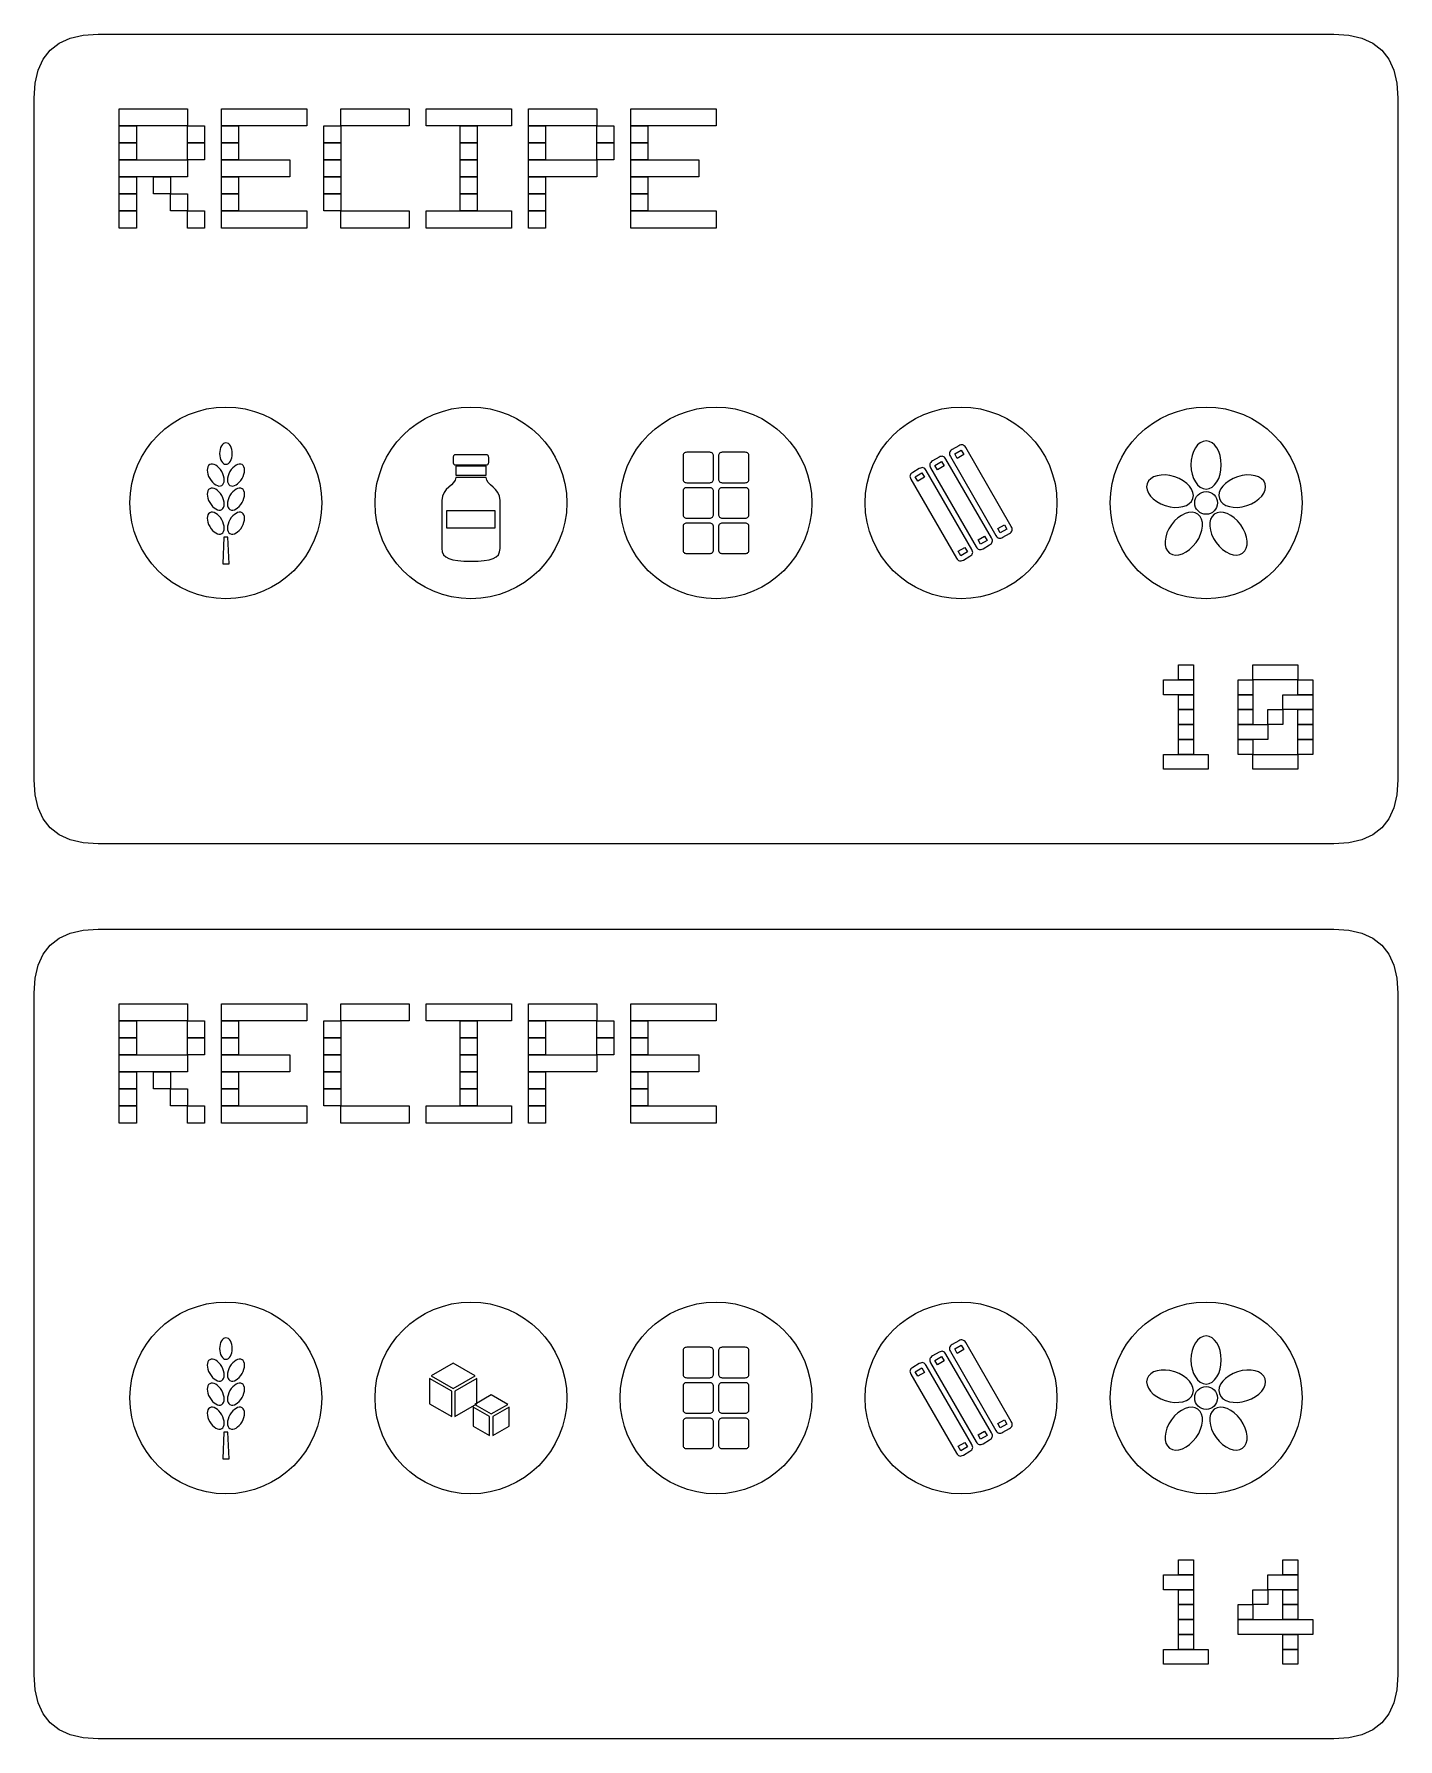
# Model space of a CAD drawing. Extents: x 4 to 296, y 4 to 585.
# Drawn here: x 72 to 136, y 147 to 227 of the extents above; entities that cross this region are included whole.
import ezdxf

# ---------------------------------------------------------------- set-up
doc = ezdxf.new("R2010")
doc.units = 0
doc.layers.add('CUT', color=1, linetype='CONTINUOUS')
doc.layers.add('RASTER', color=7, linetype='CONTINUOUS')

msp = doc.modelspace()

# ---------------------------------------------------------------- linework, layer by layer
at = {"layer": 'CUT'}
for points in [[(72, 224), (72.047, 224.703), (72.188, 225.313), (72.422, 225.828), (72.75, 226.25), (73.172, 226.578), (73.688, 226.813), (74.297, 226.953), (75, 227), (133, 227), (133.703, 226.953), (134.313, 226.813), (134.828, 226.578), (135.25, 226.25), (135.578, 225.828), (135.813, 225.313), (135.953, 224.703), (136, 224), (136, 192), (135.953, 191.297), (135.813, 190.688), (135.578, 190.172), (135.25, 189.75), (134.828, 189.422), (134.313, 189.188), (133.703, 189.047), (133, 189), (75, 189), (74.297, 189.047), (73.688, 189.188), (73.172, 189.422), (72.75, 189.75), (72.422, 190.172), (72.188, 190.688), (72.047, 191.297), (72, 192)], [(72, 182), (72.047, 182.703), (72.188, 183.313), (72.422, 183.828), (72.75, 184.25), (73.172, 184.578), (73.688, 184.813), (74.297, 184.953), (75, 185), (133, 185), (133.703, 184.953), (134.313, 184.813), (134.828, 184.578), (135.25, 184.25), (135.578, 183.828), (135.813, 183.313), (135.953, 182.703), (136, 182), (136, 150), (135.953, 149.297), (135.813, 148.688), (135.578, 148.172), (135.25, 147.75), (134.828, 147.422), (134.313, 147.188), (133.703, 147.047), (133, 147), (75, 147), (74.297, 147.047), (73.688, 147.188), (73.172, 147.422), (72.75, 147.75), (72.422, 148.172), (72.188, 148.688), (72.047, 149.297), (72, 150)]]:
    msp.add_lwpolyline(points, close=True, dxfattribs=at)
at = {"layer": 'RASTER'}
for points in [[(76, 223.5), (79.2, 223.5), (79.2, 222.7), (76, 222.7)], [(80.8, 223.5), (84.8, 223.5), (84.8, 222.7), (80.8, 222.7)], [(86.4, 223.5), (89.6, 223.5), (89.6, 222.7), (86.4, 222.7)], [(90.4, 223.5), (94.4, 223.5), (94.4, 222.7), (90.4, 222.7)], [(95.2, 223.5), (98.4, 223.5), (98.4, 222.7), (95.2, 222.7)], [(100, 223.5), (104, 223.5), (104, 222.7), (100, 222.7)], [(76, 222.7), (76.8, 222.7), (76.8, 221.9), (76, 221.9)], [(79.2, 222.7), (80, 222.7), (80, 221.9), (79.2, 221.9)], [(80.8, 222.7), (81.6, 222.7), (81.6, 221.9), (80.8, 221.9)], [(85.6, 222.7), (86.4, 222.7), (86.4, 221.9), (85.6, 221.9)], [(92, 222.7), (92.8, 222.7), (92.8, 221.9), (92, 221.9)], [(95.2, 222.7), (96, 222.7), (96, 221.9), (95.2, 221.9)], [(98.4, 222.7), (99.2, 222.7), (99.2, 221.9), (98.4, 221.9)], [(100, 222.7), (100.8, 222.7), (100.8, 221.9), (100, 221.9)], [(76, 221.9), (76.8, 221.9), (76.8, 221.1), (76, 221.1)], [(79.2, 221.9), (80, 221.9), (80, 221.1), (79.2, 221.1)], [(80.8, 221.9), (81.6, 221.9), (81.6, 221.1), (80.8, 221.1)], [(85.6, 221.9), (86.4, 221.9), (86.4, 221.1), (85.6, 221.1)], [(92, 221.9), (92.8, 221.9), (92.8, 221.1), (92, 221.1)], [(95.2, 221.9), (96, 221.9), (96, 221.1), (95.2, 221.1)], [(98.4, 221.9), (99.2, 221.9), (99.2, 221.1), (98.4, 221.1)], [(100, 221.9), (100.8, 221.9), (100.8, 221.1), (100, 221.1)], [(76, 221.1), (79.2, 221.1), (79.2, 220.3), (76, 220.3)], [(80.8, 221.1), (84, 221.1), (84, 220.3), (80.8, 220.3)], [(85.6, 221.1), (86.4, 221.1), (86.4, 220.3), (85.6, 220.3)], [(92, 221.1), (92.8, 221.1), (92.8, 220.3), (92, 220.3)], [(95.2, 221.1), (98.4, 221.1), (98.4, 220.3), (95.2, 220.3)], [(100, 221.1), (103.2, 221.1), (103.2, 220.3), (100, 220.3)], [(76, 220.3), (76.8, 220.3), (76.8, 219.5), (76, 219.5)], [(77.6, 220.3), (78.4, 220.3), (78.4, 219.5), (77.6, 219.5)], [(80.8, 220.3), (81.6, 220.3), (81.6, 219.5), (80.8, 219.5)], [(85.6, 220.3), (86.4, 220.3), (86.4, 219.5), (85.6, 219.5)], [(92, 220.3), (92.8, 220.3), (92.8, 219.5), (92, 219.5)], [(95.2, 220.3), (96, 220.3), (96, 219.5), (95.2, 219.5)], [(100, 220.3), (100.8, 220.3), (100.8, 219.5), (100, 219.5)], [(76, 219.5), (76.8, 219.5), (76.8, 218.7), (76, 218.7)], [(78.4, 219.5), (79.2, 219.5), (79.2, 218.7), (78.4, 218.7)], [(80.8, 219.5), (81.6, 219.5), (81.6, 218.7), (80.8, 218.7)], [(85.6, 219.5), (86.4, 219.5), (86.4, 218.7), (85.6, 218.7)], [(92, 219.5), (92.8, 219.5), (92.8, 218.7), (92, 218.7)], [(95.2, 219.5), (96, 219.5), (96, 218.7), (95.2, 218.7)], [(100, 219.5), (100.8, 219.5), (100.8, 218.7), (100, 218.7)], [(76, 218.7), (76.8, 218.7), (76.8, 217.9), (76, 217.9)], [(79.2, 218.7), (80, 218.7), (80, 217.9), (79.2, 217.9)], [(80.8, 218.7), (84.8, 218.7), (84.8, 217.9), (80.8, 217.9)], [(86.4, 218.7), (89.6, 218.7), (89.6, 217.9), (86.4, 217.9)], [(90.4, 218.7), (94.4, 218.7), (94.4, 217.9), (90.4, 217.9)], [(95.2, 218.7), (96, 218.7), (96, 217.9), (95.2, 217.9)], [(100, 218.7), (104, 218.7), (104, 217.9), (100, 217.9)], [(81.297, 207.317), (81.291, 207.418), (81.274, 207.513), (81.246, 207.599), (81.21, 207.674), (81.166, 207.735), (81.116, 207.782), (81.06, 207.811), (81, 207.822), (80.94, 207.811), (80.884, 207.782), (80.834, 207.735), (80.79, 207.674), (80.754, 207.599), (80.726, 207.513), (80.709, 207.418), (80.703, 207.317), (80.709, 207.215), (80.726, 207.12), (80.754, 207.034), (80.79, 206.96), (80.834, 206.898), (80.884, 206.851), (80.94, 206.822), (81, 206.812), (81.06, 206.822), (81.116, 206.851), (81.166, 206.898), (81.21, 206.96), (81.246, 207.034), (81.274, 207.12), (81.291, 207.215), (81.297, 207.317)], [(91.668, 207.138), (91.668, 206.901), (91.67, 206.873), (91.676, 206.849), (91.685, 206.828), (91.698, 206.812), (91.715, 206.799), (91.735, 206.789), (91.759, 206.784), (91.787, 206.782), (93.213, 206.782), (93.241, 206.784), (93.265, 206.789), (93.285, 206.799), (93.302, 206.812), (93.315, 206.828), (93.324, 206.849), (93.33, 206.873), (93.332, 206.901), (93.332, 207.138), (93.33, 207.166), (93.324, 207.19), (93.315, 207.211), (93.302, 207.228), (93.285, 207.24), (93.265, 207.25), (93.241, 207.255), (93.213, 207.257), (91.787, 207.257), (91.759, 207.255), (91.735, 207.25), (91.715, 207.24), (91.698, 207.228), (91.685, 207.211), (91.676, 207.19), (91.67, 207.166), (91.668, 207.138)], [(102.456, 207.198), (102.456, 206.129), (102.458, 206.087), (102.467, 206.051), (102.481, 206.02), (102.5, 205.995), (102.525, 205.975), (102.556, 205.962), (102.592, 205.953), (102.634, 205.95), (103.703, 205.95), (103.745, 205.953), (103.781, 205.962), (103.812, 205.975), (103.837, 205.995), (103.856, 206.02), (103.87, 206.051), (103.878, 206.087), (103.881, 206.129), (103.881, 207.198), (103.878, 207.24), (103.87, 207.276), (103.856, 207.306), (103.837, 207.331), (103.812, 207.351), (103.781, 207.365), (103.745, 207.373), (103.703, 207.376), (102.634, 207.376), (102.592, 207.373), (102.556, 207.365), (102.525, 207.351), (102.5, 207.331), (102.481, 207.306), (102.467, 207.276), (102.458, 207.24), (102.456, 207.198)], [(104.119, 207.198), (104.119, 206.129), (104.122, 206.087), (104.13, 206.051), (104.144, 206.02), (104.163, 205.995), (104.188, 205.975), (104.219, 205.962), (104.255, 205.953), (104.297, 205.95), (105.366, 205.95), (105.408, 205.953), (105.444, 205.962), (105.475, 205.975), (105.5, 205.995), (105.519, 206.02), (105.533, 206.051), (105.542, 206.087), (105.544, 206.129), (105.544, 207.198), (105.542, 207.24), (105.533, 207.276), (105.519, 207.306), (105.5, 207.331), (105.475, 207.351), (105.444, 207.365), (105.408, 207.373), (105.366, 207.376), (104.297, 207.376), (104.255, 207.373), (104.219, 207.365), (104.188, 207.351), (104.163, 207.331), (104.144, 207.306), (104.13, 207.276), (104.122, 207.24), (104.119, 207.198)], [(114.997, 207.179), (117.135, 203.475), (117.166, 203.428), (117.2, 203.392), (117.236, 203.366), (117.276, 203.35), (117.318, 203.344), (117.362, 203.349), (117.41, 203.363), (117.46, 203.388), (117.768, 203.566), (117.815, 203.597), (117.851, 203.631), (117.877, 203.667), (117.893, 203.707), (117.899, 203.748), (117.894, 203.793), (117.88, 203.841), (117.855, 203.891), (115.717, 207.594), (115.686, 207.641), (115.652, 207.677), (115.616, 207.703), (115.576, 207.719), (115.534, 207.725), (115.49, 207.72), (115.442, 207.706), (115.392, 207.681), (115.084, 207.503), (115.037, 207.472), (115.001, 207.438), (114.975, 207.402), (114.959, 207.363), (114.953, 207.321), (114.958, 207.276), (114.972, 207.229), (114.997, 207.179)], [(115.202, 207.297), (115.511, 207.476), (115.63, 207.27), (115.321, 207.092), (115.202, 207.297)], [(127.713, 206.782), (127.698, 207.009), (127.657, 207.221), (127.591, 207.413), (127.504, 207.58), (127.399, 207.718), (127.277, 207.822), (127.144, 207.888), (127, 207.911), (126.856, 207.888), (126.723, 207.822), (126.601, 207.718), (126.496, 207.58), (126.409, 207.413), (126.343, 207.221), (126.302, 207.009), (126.287, 206.782), (126.302, 206.555), (126.343, 206.343), (126.409, 206.151), (126.496, 205.984), (126.601, 205.846), (126.723, 205.742), (126.856, 205.676), (127, 205.653), (127.144, 205.676), (127.277, 205.742), (127.399, 205.846), (127.504, 205.984), (127.591, 206.151), (127.657, 206.343), (127.698, 206.555), (127.713, 206.782)], [(80.808, 206.47), (80.745, 206.565), (80.676, 206.648), (80.602, 206.715), (80.525, 206.768), (80.449, 206.803), (80.375, 206.821), (80.305, 206.818), (80.243, 206.795), (80.191, 206.753), (80.155, 206.694), (80.133, 206.621), (80.125, 206.537), (80.132, 206.445), (80.154, 206.347), (80.191, 206.245), (80.242, 206.143), (80.304, 206.048), (80.374, 205.966), (80.448, 205.898), (80.524, 205.846), (80.601, 205.81), (80.675, 205.793), (80.744, 205.795), (80.807, 205.818), (80.858, 205.861), (80.895, 205.92), (80.917, 205.993), (80.924, 206.077), (80.917, 206.169), (80.895, 206.267), (80.859, 206.368), (80.808, 206.47)], [(81.758, 206.143), (81.809, 206.245), (81.846, 206.347), (81.868, 206.445), (81.875, 206.537), (81.867, 206.621), (81.845, 206.694), (81.809, 206.753), (81.757, 206.795), (81.695, 206.818), (81.625, 206.821), (81.551, 206.803), (81.475, 206.768), (81.398, 206.715), (81.324, 206.648), (81.255, 206.565), (81.192, 206.47), (81.141, 206.368), (81.105, 206.267), (81.083, 206.169), (81.076, 206.077), (81.083, 205.993), (81.105, 205.92), (81.142, 205.861), (81.193, 205.818), (81.256, 205.795), (81.325, 205.793), (81.399, 205.81), (81.476, 205.846), (81.552, 205.898), (81.626, 205.966), (81.696, 206.048), (81.758, 206.143)], [(91.787, 206.723), (91.787, 206.307), (93.213, 206.307), (93.213, 206.723), (91.787, 206.723)], [(113.145, 206.109), (115.283, 202.406), (115.314, 202.359), (115.348, 202.323), (115.384, 202.297), (115.424, 202.281), (115.466, 202.275), (115.51, 202.28), (115.558, 202.294), (115.608, 202.319), (115.916, 202.497), (115.963, 202.528), (115.999, 202.562), (116.025, 202.598), (116.041, 202.637), (116.047, 202.679), (116.042, 202.724), (116.028, 202.771), (116.003, 202.821), (113.865, 206.525), (113.834, 206.572), (113.8, 206.608), (113.764, 206.634), (113.724, 206.65), (113.682, 206.656), (113.638, 206.651), (113.59, 206.637), (113.54, 206.612), (113.232, 206.434), (113.185, 206.403), (113.149, 206.369), (113.123, 206.333), (113.107, 206.293), (113.101, 206.252), (113.106, 206.207), (113.12, 206.159), (113.145, 206.109)], [(113.351, 206.228), (113.659, 206.406), (113.778, 206.201), (113.469, 206.022), (113.351, 206.228)], [(114.071, 206.644), (116.209, 202.94), (116.24, 202.894), (116.274, 202.858), (116.31, 202.832), (116.35, 202.816), (116.392, 202.81), (116.436, 202.814), (116.484, 202.829), (116.534, 202.853), (116.842, 203.031), (116.889, 203.062), (116.925, 203.096), (116.951, 203.133), (116.967, 203.172), (116.973, 203.214), (116.968, 203.259), (116.954, 203.306), (116.929, 203.356), (114.791, 207.06), (114.76, 207.106), (114.726, 207.142), (114.69, 207.168), (114.65, 207.184), (114.608, 207.19), (114.564, 207.186), (114.516, 207.171), (114.466, 207.147), (114.158, 206.969), (114.111, 206.938), (114.075, 206.904), (114.049, 206.867), (114.033, 206.828), (114.027, 206.786), (114.032, 206.741), (114.046, 206.694), (114.071, 206.644)], [(114.276, 206.763), (114.585, 206.941), (114.704, 206.735), (114.395, 206.557), (114.276, 206.763)], [(80.808, 205.342), (80.745, 205.437), (80.676, 205.519), (80.602, 205.587), (80.525, 205.639), (80.449, 205.675), (80.375, 205.692), (80.305, 205.69), (80.243, 205.667), (80.191, 205.624), (80.155, 205.565), (80.133, 205.492), (80.125, 205.408), (80.132, 205.316), (80.154, 205.218), (80.191, 205.117), (80.242, 205.015), (80.304, 204.92), (80.374, 204.837), (80.448, 204.77), (80.524, 204.717), (80.601, 204.682), (80.675, 204.664), (80.744, 204.667), (80.807, 204.69), (80.858, 204.732), (80.895, 204.791), (80.917, 204.864), (80.924, 204.948), (80.917, 205.04), (80.895, 205.138), (80.859, 205.24), (80.808, 205.342)], [(81.758, 205.015), (81.809, 205.117), (81.846, 205.218), (81.868, 205.316), (81.875, 205.408), (81.867, 205.492), (81.845, 205.565), (81.809, 205.624), (81.757, 205.667), (81.695, 205.69), (81.625, 205.692), (81.551, 205.675), (81.475, 205.639), (81.398, 205.587), (81.324, 205.519), (81.255, 205.437), (81.192, 205.342), (81.141, 205.24), (81.105, 205.138), (81.083, 205.04), (81.076, 204.948), (81.083, 204.864), (81.105, 204.791), (81.142, 204.732), (81.193, 204.69), (81.256, 204.667), (81.325, 204.664), (81.399, 204.682), (81.476, 204.717), (81.552, 204.77), (81.626, 204.837), (81.696, 204.92), (81.758, 205.015)], [(91.787, 206.188), (91.759, 206.064), (91.685, 205.954), (91.58, 205.85), (91.461, 205.743), (91.341, 205.624), (91.236, 205.486), (91.162, 205.321), (91.134, 205.119), (91.134, 202.862), (91.154, 202.7), (91.214, 202.568), (91.315, 202.465), (91.461, 202.386), (91.65, 202.33), (91.886, 202.294), (92.168, 202.274), (92.5, 202.268), (92.832, 202.274), (93.114, 202.294), (93.35, 202.33), (93.54, 202.386), (93.685, 202.465), (93.786, 202.568), (93.846, 202.7), (93.866, 202.862), (93.866, 205.119), (93.838, 205.321), (93.764, 205.486), (93.659, 205.624), (93.54, 205.743), (93.42, 205.85), (93.315, 205.954), (93.241, 206.064), (93.213, 206.188), (91.787, 206.188)], [(102.456, 205.535), (102.456, 204.465), (102.458, 204.424), (102.467, 204.387), (102.481, 204.357), (102.5, 204.332), (102.525, 204.312), (102.556, 204.298), (102.592, 204.29), (102.634, 204.287), (103.703, 204.287), (103.745, 204.29), (103.781, 204.298), (103.812, 204.312), (103.837, 204.332), (103.856, 204.357), (103.87, 204.387), (103.878, 204.424), (103.881, 204.465), (103.881, 205.535), (103.878, 205.576), (103.87, 205.613), (103.856, 205.643), (103.837, 205.668), (103.812, 205.688), (103.781, 205.702), (103.745, 205.71), (103.703, 205.713), (102.634, 205.713), (102.592, 205.71), (102.556, 205.702), (102.525, 205.688), (102.5, 205.668), (102.481, 205.643), (102.467, 205.613), (102.458, 205.576), (102.456, 205.535)], [(104.119, 205.535), (104.119, 204.465), (104.122, 204.424), (104.13, 204.387), (104.144, 204.357), (104.163, 204.332), (104.188, 204.312), (104.219, 204.298), (104.255, 204.29), (104.297, 204.287), (105.366, 204.287), (105.408, 204.29), (105.444, 204.298), (105.475, 204.312), (105.5, 204.332), (105.519, 204.357), (105.533, 204.387), (105.542, 204.424), (105.544, 204.465), (105.544, 205.535), (105.542, 205.576), (105.533, 205.613), (105.519, 205.643), (105.5, 205.668), (105.475, 205.688), (105.444, 205.702), (105.408, 205.71), (105.366, 205.713), (104.297, 205.713), (104.255, 205.71), (104.219, 205.702), (104.188, 205.688), (104.163, 205.668), (104.144, 205.643), (104.13, 205.613), (104.122, 205.576), (104.119, 205.535)], [(125.525, 206.229), (125.305, 206.285), (125.09, 206.311), (124.888, 206.308), (124.702, 206.277), (124.538, 206.219), (124.402, 206.136), (124.298, 206.029), (124.232, 205.899), (124.209, 205.756), (124.23, 205.608), (124.292, 205.461), (124.39, 205.318), (124.522, 205.184), (124.684, 205.062), (124.873, 204.957), (125.085, 204.873), (125.306, 204.816), (125.52, 204.79), (125.723, 204.794), (125.908, 204.825), (126.072, 204.882), (126.208, 204.965), (126.312, 205.072), (126.379, 205.202), (126.401, 205.346), (126.38, 205.493), (126.318, 205.641), (126.22, 205.783), (126.088, 205.918), (125.926, 206.04), (125.737, 206.145), (125.525, 206.229)], [(128.915, 204.873), (129.127, 204.957), (129.316, 205.062), (129.478, 205.184), (129.61, 205.318), (129.708, 205.461), (129.77, 205.608), (129.791, 205.756), (129.768, 205.899), (129.702, 206.029), (129.598, 206.136), (129.462, 206.219), (129.298, 206.277), (129.112, 206.308), (128.91, 206.311), (128.695, 206.285), (128.475, 206.229), (128.263, 206.145), (128.074, 206.04), (127.912, 205.918), (127.78, 205.783), (127.682, 205.641), (127.62, 205.493), (127.599, 205.346), (127.621, 205.202), (127.688, 205.072), (127.792, 204.965), (127.928, 204.882), (128.092, 204.825), (128.277, 204.794), (128.48, 204.79), (128.694, 204.816), (128.915, 204.873)], [(80.808, 204.213), (80.745, 204.308), (80.676, 204.39), (80.602, 204.458), (80.525, 204.511), (80.449, 204.546), (80.375, 204.563), (80.305, 204.561), (80.243, 204.538), (80.191, 204.495), (80.155, 204.436), (80.133, 204.364), (80.125, 204.28), (80.132, 204.187), (80.154, 204.089), (80.191, 203.988), (80.242, 203.886), (80.304, 203.791), (80.374, 203.709), (80.448, 203.641), (80.524, 203.589), (80.601, 203.553), (80.675, 203.536), (80.744, 203.538), (80.807, 203.561), (80.858, 203.604), (80.895, 203.663), (80.917, 203.736), (80.924, 203.82), (80.917, 203.912), (80.895, 204.01), (80.859, 204.111), (80.808, 204.213)], [(81.758, 203.886), (81.809, 203.988), (81.846, 204.089), (81.868, 204.187), (81.875, 204.28), (81.867, 204.364), (81.845, 204.436), (81.809, 204.495), (81.757, 204.538), (81.695, 204.561), (81.625, 204.563), (81.551, 204.546), (81.475, 204.511), (81.398, 204.458), (81.324, 204.39), (81.255, 204.308), (81.192, 204.213), (81.141, 204.111), (81.105, 204.01), (81.083, 203.912), (81.076, 203.82), (81.083, 203.736), (81.105, 203.663), (81.142, 203.604), (81.193, 203.561), (81.256, 203.538), (81.325, 203.536), (81.399, 203.553), (81.476, 203.589), (81.552, 203.641), (81.626, 203.709), (81.696, 203.791), (81.758, 203.886)], [(91.371, 204.644), (93.629, 204.644), (93.629, 203.812), (91.371, 203.812), (91.371, 204.644)], [(102.456, 203.871), (102.456, 202.802), (102.458, 202.76), (102.467, 202.724), (102.481, 202.694), (102.5, 202.669), (102.525, 202.649), (102.556, 202.635), (102.592, 202.627), (102.634, 202.624), (103.703, 202.624), (103.745, 202.627), (103.781, 202.635), (103.812, 202.649), (103.837, 202.669), (103.856, 202.694), (103.87, 202.724), (103.878, 202.76), (103.881, 202.802), (103.881, 203.871), (103.878, 203.913), (103.87, 203.949), (103.856, 203.98), (103.837, 204.005), (103.812, 204.025), (103.781, 204.038), (103.745, 204.047), (103.703, 204.05), (102.634, 204.05), (102.592, 204.047), (102.556, 204.038), (102.525, 204.025), (102.5, 204.005), (102.481, 203.98), (102.467, 203.949), (102.458, 203.913), (102.456, 203.871)], [(104.119, 203.871), (104.119, 202.802), (104.122, 202.76), (104.13, 202.724), (104.144, 202.694), (104.163, 202.669), (104.188, 202.649), (104.219, 202.635), (104.255, 202.627), (104.297, 202.624), (105.366, 202.624), (105.408, 202.627), (105.444, 202.635), (105.475, 202.649), (105.5, 202.669), (105.519, 202.694), (105.533, 202.724), (105.542, 202.76), (105.544, 202.802), (105.544, 203.871), (105.542, 203.913), (105.533, 203.949), (105.519, 203.98), (105.5, 204.005), (105.475, 204.025), (105.444, 204.038), (105.408, 204.047), (105.366, 204.05), (104.297, 204.05), (104.255, 204.047), (104.219, 204.038), (104.188, 204.025), (104.163, 204.005), (104.144, 203.98), (104.13, 203.949), (104.122, 203.913), (104.119, 203.871)], [(125.376, 203.977), (125.254, 203.785), (125.163, 203.589), (125.103, 203.395), (125.076, 203.209), (125.08, 203.035), (125.117, 202.88), (125.186, 202.748), (125.289, 202.645), (125.419, 202.579), (125.566, 202.554), (125.725, 202.567), (125.891, 202.616), (126.06, 202.7), (126.226, 202.817), (126.384, 202.964), (126.529, 203.139), (126.651, 203.332), (126.742, 203.528), (126.802, 203.721), (126.829, 203.908), (126.825, 204.081), (126.788, 204.237), (126.719, 204.368), (126.616, 204.471), (126.486, 204.537), (126.339, 204.563), (126.18, 204.55), (126.014, 204.5), (125.845, 204.416), (125.679, 204.3), (125.521, 204.153), (125.376, 203.977)], [(127.471, 203.139), (127.616, 202.964), (127.774, 202.817), (127.94, 202.7), (128.109, 202.616), (128.275, 202.567), (128.434, 202.554), (128.581, 202.579), (128.711, 202.645), (128.814, 202.748), (128.883, 202.88), (128.92, 203.035), (128.924, 203.209), (128.897, 203.395), (128.837, 203.589), (128.746, 203.785), (128.624, 203.977), (128.479, 204.153), (128.321, 204.3), (128.155, 204.416), (127.986, 204.5), (127.82, 204.55), (127.661, 204.563), (127.514, 204.537), (127.384, 204.471), (127.281, 204.368), (127.212, 204.237), (127.175, 204.081), (127.171, 203.908), (127.198, 203.721), (127.258, 203.528), (127.349, 203.332), (127.471, 203.139)], [(80.911, 203.396), (80.852, 202.149), (81.149, 202.149), (81.089, 203.396), (80.911, 203.396)], [(116.296, 203.265), (116.605, 203.443), (116.724, 203.237), (116.415, 203.059), (116.296, 203.265)], [(117.222, 203.799), (117.531, 203.978), (117.649, 203.772), (117.341, 203.594), (117.222, 203.799)], [(115.37, 202.73), (115.679, 202.908), (115.798, 202.703), (115.489, 202.524), (115.37, 202.73)], [(125.7, 197.4), (126.4, 197.4), (126.4, 196.7), (125.7, 196.7)], [(129.2, 197.4), (131.3, 197.4), (131.3, 196.7), (129.2, 196.7)], [(125, 196.7), (126.4, 196.7), (126.4, 196), (125, 196)], [(125.7, 196), (126.4, 196), (126.4, 195.3), (125.7, 195.3)], [(128.5, 196.7), (129.2, 196.7), (129.2, 196), (128.5, 196)], [(128.5, 196), (129.2, 196), (129.2, 195.3), (128.5, 195.3)], [(130.6, 196), (132, 196), (132, 195.3), (130.6, 195.3)], [(131.3, 196.7), (132, 196.7), (132, 196), (131.3, 196)], [(125.7, 195.3), (126.4, 195.3), (126.4, 194.6), (125.7, 194.6)], [(128.5, 195.3), (129.2, 195.3), (129.2, 194.6), (128.5, 194.6)], [(129.9, 195.3), (130.6, 195.3), (130.6, 194.6), (129.9, 194.6)], [(131.3, 195.3), (132, 195.3), (132, 194.6), (131.3, 194.6)], [(125.7, 194.6), (126.4, 194.6), (126.4, 193.9), (125.7, 193.9)], [(128.5, 194.6), (129.9, 194.6), (129.9, 193.9), (128.5, 193.9)], [(131.3, 194.6), (132, 194.6), (132, 193.9), (131.3, 193.9)], [(125.7, 193.9), (126.4, 193.9), (126.4, 193.2), (125.7, 193.2)], [(128.5, 193.9), (129.2, 193.9), (129.2, 193.2), (128.5, 193.2)], [(131.3, 193.9), (132, 193.9), (132, 193.2), (131.3, 193.2)], [(125, 193.2), (127.1, 193.2), (127.1, 192.5), (125, 192.5)], [(129.2, 193.2), (131.3, 193.2), (131.3, 192.5), (129.2, 192.5)], [(76, 181.5), (79.2, 181.5), (79.2, 180.7), (76, 180.7)], [(80.8, 181.5), (84.8, 181.5), (84.8, 180.7), (80.8, 180.7)], [(86.4, 181.5), (89.6, 181.5), (89.6, 180.7), (86.4, 180.7)], [(90.4, 181.5), (94.4, 181.5), (94.4, 180.7), (90.4, 180.7)], [(95.2, 181.5), (98.4, 181.5), (98.4, 180.7), (95.2, 180.7)], [(100, 181.5), (104, 181.5), (104, 180.7), (100, 180.7)], [(76, 180.7), (76.8, 180.7), (76.8, 179.9), (76, 179.9)], [(79.2, 180.7), (80, 180.7), (80, 179.9), (79.2, 179.9)], [(80.8, 180.7), (81.6, 180.7), (81.6, 179.9), (80.8, 179.9)], [(85.6, 180.7), (86.4, 180.7), (86.4, 179.9), (85.6, 179.9)], [(92, 180.7), (92.8, 180.7), (92.8, 179.9), (92, 179.9)], [(95.2, 180.7), (96, 180.7), (96, 179.9), (95.2, 179.9)], [(98.4, 180.7), (99.2, 180.7), (99.2, 179.9), (98.4, 179.9)], [(100, 180.7), (100.8, 180.7), (100.8, 179.9), (100, 179.9)], [(76, 179.9), (76.8, 179.9), (76.8, 179.1), (76, 179.1)], [(79.2, 179.9), (80, 179.9), (80, 179.1), (79.2, 179.1)], [(80.8, 179.9), (81.6, 179.9), (81.6, 179.1), (80.8, 179.1)], [(85.6, 179.9), (86.4, 179.9), (86.4, 179.1), (85.6, 179.1)], [(92, 179.9), (92.8, 179.9), (92.8, 179.1), (92, 179.1)], [(95.2, 179.9), (96, 179.9), (96, 179.1), (95.2, 179.1)], [(98.4, 179.9), (99.2, 179.9), (99.2, 179.1), (98.4, 179.1)], [(100, 179.9), (100.8, 179.9), (100.8, 179.1), (100, 179.1)], [(76, 179.1), (79.2, 179.1), (79.2, 178.3), (76, 178.3)], [(80.8, 179.1), (84, 179.1), (84, 178.3), (80.8, 178.3)], [(85.6, 179.1), (86.4, 179.1), (86.4, 178.3), (85.6, 178.3)], [(92, 179.1), (92.8, 179.1), (92.8, 178.3), (92, 178.3)], [(95.2, 179.1), (98.4, 179.1), (98.4, 178.3), (95.2, 178.3)], [(100, 179.1), (103.2, 179.1), (103.2, 178.3), (100, 178.3)], [(76, 178.3), (76.8, 178.3), (76.8, 177.5), (76, 177.5)], [(77.6, 178.3), (78.4, 178.3), (78.4, 177.5), (77.6, 177.5)], [(80.8, 178.3), (81.6, 178.3), (81.6, 177.5), (80.8, 177.5)], [(85.6, 178.3), (86.4, 178.3), (86.4, 177.5), (85.6, 177.5)], [(92, 178.3), (92.8, 178.3), (92.8, 177.5), (92, 177.5)], [(95.2, 178.3), (96, 178.3), (96, 177.5), (95.2, 177.5)], [(100, 178.3), (100.8, 178.3), (100.8, 177.5), (100, 177.5)], [(76, 177.5), (76.8, 177.5), (76.8, 176.7), (76, 176.7)], [(78.4, 177.5), (79.2, 177.5), (79.2, 176.7), (78.4, 176.7)], [(80.8, 177.5), (81.6, 177.5), (81.6, 176.7), (80.8, 176.7)], [(85.6, 177.5), (86.4, 177.5), (86.4, 176.7), (85.6, 176.7)], [(92, 177.5), (92.8, 177.5), (92.8, 176.7), (92, 176.7)], [(95.2, 177.5), (96, 177.5), (96, 176.7), (95.2, 176.7)], [(100, 177.5), (100.8, 177.5), (100.8, 176.7), (100, 176.7)], [(76, 176.7), (76.8, 176.7), (76.8, 175.9), (76, 175.9)], [(79.2, 176.7), (80, 176.7), (80, 175.9), (79.2, 175.9)], [(80.8, 176.7), (84.8, 176.7), (84.8, 175.9), (80.8, 175.9)], [(86.4, 176.7), (89.6, 176.7), (89.6, 175.9), (86.4, 175.9)], [(90.4, 176.7), (94.4, 176.7), (94.4, 175.9), (90.4, 175.9)], [(95.2, 176.7), (96, 176.7), (96, 175.9), (95.2, 175.9)], [(100, 176.7), (104, 176.7), (104, 175.9), (100, 175.9)], [(81.297, 165.317), (81.291, 165.418), (81.274, 165.513), (81.246, 165.599), (81.21, 165.674), (81.166, 165.735), (81.116, 165.782), (81.06, 165.811), (81, 165.822), (80.94, 165.811), (80.884, 165.782), (80.834, 165.735), (80.79, 165.674), (80.754, 165.599), (80.726, 165.513), (80.709, 165.418), (80.703, 165.317), (80.709, 165.215), (80.726, 165.12), (80.754, 165.034), (80.79, 164.96), (80.834, 164.898), (80.884, 164.851), (80.94, 164.822), (81, 164.812), (81.06, 164.822), (81.116, 164.851), (81.166, 164.898), (81.21, 164.96), (81.246, 165.034), (81.274, 165.12), (81.291, 165.215), (81.297, 165.317)], [(114.997, 165.179), (117.135, 161.475), (117.166, 161.428), (117.2, 161.392), (117.236, 161.366), (117.276, 161.35), (117.318, 161.344), (117.362, 161.349), (117.41, 161.363), (117.46, 161.388), (117.768, 161.566), (117.815, 161.597), (117.851, 161.631), (117.877, 161.667), (117.893, 161.707), (117.899, 161.748), (117.894, 161.793), (117.88, 161.841), (117.855, 161.891), (115.717, 165.594), (115.686, 165.641), (115.652, 165.677), (115.616, 165.703), (115.576, 165.719), (115.534, 165.725), (115.49, 165.72), (115.442, 165.706), (115.392, 165.681), (115.084, 165.503), (115.037, 165.472), (115.001, 165.438), (114.975, 165.402), (114.959, 165.363), (114.953, 165.321), (114.958, 165.276), (114.972, 165.229), (114.997, 165.179)], [(127.713, 164.782), (127.698, 165.009), (127.657, 165.221), (127.591, 165.413), (127.504, 165.58), (127.399, 165.718), (127.277, 165.822), (127.144, 165.888), (127, 165.911), (126.856, 165.888), (126.723, 165.822), (126.601, 165.718), (126.496, 165.58), (126.409, 165.413), (126.343, 165.221), (126.302, 165.009), (126.287, 164.782), (126.302, 164.555), (126.343, 164.343), (126.409, 164.151), (126.496, 163.984), (126.601, 163.846), (126.723, 163.742), (126.856, 163.676), (127, 163.653), (127.144, 163.676), (127.277, 163.742), (127.399, 163.846), (127.504, 163.984), (127.591, 164.151), (127.657, 164.343), (127.698, 164.555), (127.713, 164.782)], [(80.808, 164.47), (80.745, 164.565), (80.676, 164.648), (80.602, 164.715), (80.525, 164.768), (80.449, 164.803), (80.375, 164.821), (80.305, 164.818), (80.243, 164.795), (80.191, 164.753), (80.155, 164.694), (80.133, 164.621), (80.125, 164.537), (80.132, 164.445), (80.154, 164.347), (80.191, 164.245), (80.242, 164.143), (80.304, 164.048), (80.374, 163.966), (80.448, 163.898), (80.524, 163.846), (80.601, 163.81), (80.675, 163.793), (80.744, 163.795), (80.807, 163.818), (80.858, 163.861), (80.895, 163.92), (80.917, 163.993), (80.924, 164.077), (80.917, 164.169), (80.895, 164.267), (80.859, 164.368), (80.808, 164.47)], [(81.758, 164.143), (81.809, 164.245), (81.846, 164.347), (81.868, 164.445), (81.875, 164.537), (81.867, 164.621), (81.845, 164.694), (81.809, 164.753), (81.757, 164.795), (81.695, 164.818), (81.625, 164.821), (81.551, 164.803), (81.475, 164.768), (81.398, 164.715), (81.324, 164.648), (81.255, 164.565), (81.192, 164.47), (81.141, 164.368), (81.105, 164.267), (81.083, 164.169), (81.076, 164.077), (81.083, 163.993), (81.105, 163.92), (81.142, 163.861), (81.193, 163.818), (81.256, 163.795), (81.325, 163.793), (81.399, 163.81), (81.476, 163.846), (81.552, 163.898), (81.626, 163.966), (81.696, 164.048), (81.758, 164.143)], [(102.456, 165.198), (102.456, 164.129), (102.458, 164.087), (102.467, 164.051), (102.481, 164.02), (102.5, 163.995), (102.525, 163.975), (102.556, 163.962), (102.592, 163.953), (102.634, 163.95), (103.703, 163.95), (103.745, 163.953), (103.781, 163.962), (103.812, 163.975), (103.837, 163.995), (103.856, 164.02), (103.87, 164.051), (103.878, 164.087), (103.881, 164.129), (103.881, 165.198), (103.878, 165.24), (103.87, 165.276), (103.856, 165.306), (103.837, 165.331), (103.812, 165.351), (103.781, 165.365), (103.745, 165.373), (103.703, 165.376), (102.634, 165.376), (102.592, 165.373), (102.556, 165.365), (102.525, 165.351), (102.5, 165.331), (102.481, 165.306), (102.467, 165.276), (102.458, 165.24), (102.456, 165.198)], [(104.119, 165.198), (104.119, 164.129), (104.122, 164.087), (104.13, 164.051), (104.144, 164.02), (104.163, 163.995), (104.188, 163.975), (104.219, 163.962), (104.255, 163.953), (104.297, 163.95), (105.366, 163.95), (105.408, 163.953), (105.444, 163.962), (105.475, 163.975), (105.5, 163.995), (105.519, 164.02), (105.533, 164.051), (105.542, 164.087), (105.544, 164.129), (105.544, 165.198), (105.542, 165.24), (105.533, 165.276), (105.519, 165.306), (105.5, 165.331), (105.475, 165.351), (105.444, 165.365), (105.408, 165.373), (105.366, 165.376), (104.297, 165.376), (104.255, 165.373), (104.219, 165.365), (104.188, 165.351), (104.163, 165.331), (104.144, 165.306), (104.13, 165.276), (104.122, 165.24), (104.119, 165.198)], [(114.071, 164.644), (116.209, 160.94), (116.24, 160.894), (116.274, 160.858), (116.31, 160.832), (116.35, 160.816), (116.392, 160.81), (116.436, 160.814), (116.484, 160.829), (116.534, 160.853), (116.842, 161.031), (116.889, 161.062), (116.925, 161.096), (116.951, 161.133), (116.967, 161.172), (116.973, 161.214), (116.968, 161.259), (116.954, 161.306), (116.929, 161.356), (114.791, 165.06), (114.76, 165.106), (114.726, 165.142), (114.69, 165.168), (114.65, 165.184), (114.608, 165.19), (114.564, 165.186), (114.516, 165.171), (114.466, 165.147), (114.158, 164.969), (114.111, 164.938), (114.075, 164.904), (114.049, 164.867), (114.033, 164.828), (114.027, 164.786), (114.032, 164.741), (114.046, 164.694), (114.071, 164.644)], [(114.276, 164.763), (114.585, 164.941), (114.704, 164.735), (114.395, 164.557), (114.276, 164.763)], [(115.202, 165.297), (115.511, 165.476), (115.63, 165.27), (115.321, 165.092), (115.202, 165.297)], [(91.668, 164.628), (90.635, 164.034), (91.668, 163.44), (92.702, 164.034), (91.668, 164.628)], [(113.145, 164.109), (115.283, 160.406), (115.314, 160.359), (115.348, 160.323), (115.384, 160.297), (115.424, 160.281), (115.466, 160.275), (115.51, 160.28), (115.558, 160.294), (115.608, 160.319), (115.916, 160.497), (115.963, 160.528), (115.999, 160.562), (116.025, 160.598), (116.041, 160.637), (116.047, 160.679), (116.042, 160.724), (116.028, 160.771), (116.003, 160.821), (113.865, 164.525), (113.834, 164.572), (113.8, 164.608), (113.764, 164.634), (113.724, 164.65), (113.682, 164.656), (113.638, 164.651), (113.59, 164.637), (113.54, 164.612), (113.232, 164.434), (113.185, 164.403), (113.149, 164.369), (113.123, 164.333), (113.107, 164.293), (113.101, 164.252), (113.106, 164.207), (113.12, 164.159), (113.145, 164.109)], [(113.351, 164.228), (113.659, 164.406), (113.778, 164.201), (113.469, 164.022), (113.351, 164.228)], [(125.525, 164.229), (125.305, 164.285), (125.09, 164.311), (124.888, 164.308), (124.702, 164.277), (124.538, 164.219), (124.402, 164.136), (124.298, 164.029), (124.232, 163.899), (124.209, 163.756), (124.23, 163.608), (124.292, 163.461), (124.39, 163.318), (124.522, 163.184), (124.684, 163.062), (124.873, 162.957), (125.085, 162.873), (125.306, 162.816), (125.52, 162.79), (125.723, 162.794), (125.908, 162.825), (126.072, 162.882), (126.208, 162.965), (126.312, 163.072), (126.379, 163.202), (126.401, 163.346), (126.38, 163.493), (126.318, 163.641), (126.22, 163.783), (126.088, 163.918), (125.926, 164.04), (125.737, 164.145), (125.525, 164.229)], [(128.915, 162.873), (129.127, 162.957), (129.316, 163.062), (129.478, 163.184), (129.61, 163.318), (129.708, 163.461), (129.77, 163.608), (129.791, 163.756), (129.768, 163.899), (129.702, 164.029), (129.598, 164.136), (129.462, 164.219), (129.298, 164.277), (129.112, 164.308), (128.91, 164.311), (128.695, 164.285), (128.475, 164.229), (128.263, 164.145), (128.074, 164.04), (127.912, 163.918), (127.78, 163.783), (127.682, 163.641), (127.62, 163.493), (127.599, 163.346), (127.621, 163.202), (127.688, 163.072), (127.792, 162.965), (127.928, 162.882), (128.092, 162.825), (128.277, 162.794), (128.48, 162.79), (128.694, 162.816), (128.915, 162.873)], [(80.808, 163.342), (80.745, 163.437), (80.676, 163.519), (80.602, 163.587), (80.525, 163.639), (80.449, 163.675), (80.375, 163.692), (80.305, 163.69), (80.243, 163.667), (80.191, 163.624), (80.155, 163.565), (80.133, 163.492), (80.125, 163.408), (80.132, 163.316), (80.154, 163.218), (80.191, 163.117), (80.242, 163.015), (80.304, 162.92), (80.374, 162.837), (80.448, 162.77), (80.524, 162.717), (80.601, 162.682), (80.675, 162.664), (80.744, 162.667), (80.807, 162.69), (80.858, 162.732), (80.895, 162.791), (80.917, 162.864), (80.924, 162.948), (80.917, 163.04), (80.895, 163.138), (80.859, 163.24), (80.808, 163.342)], [(81.758, 163.015), (81.809, 163.117), (81.846, 163.218), (81.868, 163.316), (81.875, 163.408), (81.867, 163.492), (81.845, 163.565), (81.809, 163.624), (81.757, 163.667), (81.695, 163.69), (81.625, 163.692), (81.551, 163.675), (81.475, 163.639), (81.398, 163.587), (81.324, 163.519), (81.255, 163.437), (81.192, 163.342), (81.141, 163.24), (81.105, 163.138), (81.083, 163.04), (81.076, 162.948), (81.083, 162.864), (81.105, 162.791), (81.142, 162.732), (81.193, 162.69), (81.256, 162.667), (81.325, 162.664), (81.399, 162.682), (81.476, 162.717), (81.552, 162.77), (81.626, 162.837), (81.696, 162.92), (81.758, 163.015)], [(90.562, 163.909), (90.562, 162.721), (91.596, 162.127), (91.596, 163.315), (90.562, 163.909)], [(91.741, 163.315), (91.741, 162.127), (92.774, 162.721), (92.774, 163.909), (91.741, 163.315)], [(102.456, 163.535), (102.456, 162.465), (102.458, 162.424), (102.467, 162.387), (102.481, 162.357), (102.5, 162.332), (102.525, 162.312), (102.556, 162.298), (102.592, 162.29), (102.634, 162.287), (103.703, 162.287), (103.745, 162.29), (103.781, 162.298), (103.812, 162.312), (103.837, 162.332), (103.856, 162.357), (103.87, 162.387), (103.878, 162.424), (103.881, 162.465), (103.881, 163.535), (103.878, 163.576), (103.87, 163.613), (103.856, 163.643), (103.837, 163.668), (103.812, 163.688), (103.781, 163.702), (103.745, 163.71), (103.703, 163.713), (102.634, 163.713), (102.592, 163.71), (102.556, 163.702), (102.525, 163.688), (102.5, 163.668), (102.481, 163.643), (102.467, 163.613), (102.458, 163.576), (102.456, 163.535)], [(104.119, 163.535), (104.119, 162.465), (104.122, 162.424), (104.13, 162.387), (104.144, 162.357), (104.163, 162.332), (104.188, 162.312), (104.219, 162.298), (104.255, 162.29), (104.297, 162.287), (105.366, 162.287), (105.408, 162.29), (105.444, 162.298), (105.475, 162.312), (105.5, 162.332), (105.519, 162.357), (105.533, 162.387), (105.542, 162.424), (105.544, 162.465), (105.544, 163.535), (105.542, 163.576), (105.533, 163.613), (105.519, 163.643), (105.5, 163.668), (105.475, 163.688), (105.444, 163.702), (105.408, 163.71), (105.366, 163.713), (104.297, 163.713), (104.255, 163.71), (104.219, 163.702), (104.188, 163.688), (104.163, 163.668), (104.144, 163.643), (104.13, 163.613), (104.122, 163.576), (104.119, 163.535)], [(80.808, 162.213), (80.745, 162.308), (80.676, 162.39), (80.602, 162.458), (80.525, 162.511), (80.449, 162.546), (80.375, 162.563), (80.305, 162.561), (80.243, 162.538), (80.191, 162.495), (80.155, 162.436), (80.133, 162.364), (80.125, 162.28), (80.132, 162.187), (80.154, 162.089), (80.191, 161.988), (80.242, 161.886), (80.304, 161.791), (80.374, 161.709), (80.448, 161.641), (80.524, 161.589), (80.601, 161.553), (80.675, 161.536), (80.744, 161.538), (80.807, 161.561), (80.858, 161.604), (80.895, 161.663), (80.917, 161.736), (80.924, 161.82), (80.917, 161.912), (80.895, 162.01), (80.859, 162.111), (80.808, 162.213)], [(81.758, 161.886), (81.809, 161.988), (81.846, 162.089), (81.868, 162.187), (81.875, 162.28), (81.867, 162.364), (81.845, 162.436), (81.809, 162.495), (81.757, 162.538), (81.695, 162.561), (81.625, 162.563), (81.551, 162.546), (81.475, 162.511), (81.398, 162.458), (81.324, 162.39), (81.255, 162.308), (81.192, 162.213), (81.141, 162.111), (81.105, 162.01), (81.083, 161.912), (81.076, 161.82), (81.083, 161.736), (81.105, 161.663), (81.142, 161.604), (81.193, 161.561), (81.256, 161.538), (81.325, 161.536), (81.399, 161.553), (81.476, 161.589), (81.552, 161.641), (81.626, 161.709), (81.696, 161.791), (81.758, 161.886)], [(92.603, 162.572), (92.603, 161.681), (93.378, 161.236), (93.378, 162.127), (92.603, 162.572)], [(93.45, 163.143), (92.675, 162.697), (93.45, 162.252), (94.226, 162.697), (93.45, 163.143)], [(93.523, 162.127), (93.523, 161.236), (94.298, 161.681), (94.298, 162.572), (93.523, 162.127)], [(125.376, 161.977), (125.254, 161.785), (125.163, 161.589), (125.103, 161.395), (125.076, 161.209), (125.08, 161.035), (125.117, 160.88), (125.186, 160.748), (125.289, 160.645), (125.419, 160.579), (125.566, 160.554), (125.725, 160.567), (125.891, 160.616), (126.06, 160.7), (126.226, 160.817), (126.384, 160.964), (126.529, 161.139), (126.651, 161.332), (126.742, 161.528), (126.802, 161.721), (126.829, 161.908), (126.825, 162.081), (126.788, 162.237), (126.719, 162.368), (126.616, 162.471), (126.486, 162.537), (126.339, 162.563), (126.18, 162.55), (126.014, 162.5), (125.845, 162.416), (125.679, 162.3), (125.521, 162.153), (125.376, 161.977)], [(127.471, 161.139), (127.616, 160.964), (127.774, 160.817), (127.94, 160.7), (128.109, 160.616), (128.275, 160.567), (128.434, 160.554), (128.581, 160.579), (128.711, 160.645), (128.814, 160.748), (128.883, 160.88), (128.92, 161.035), (128.924, 161.209), (128.897, 161.395), (128.837, 161.589), (128.746, 161.785), (128.624, 161.977), (128.479, 162.153), (128.321, 162.3), (128.155, 162.416), (127.986, 162.5), (127.82, 162.55), (127.661, 162.563), (127.514, 162.537), (127.384, 162.471), (127.281, 162.368), (127.212, 162.237), (127.175, 162.081), (127.171, 161.908), (127.198, 161.721), (127.258, 161.528), (127.349, 161.332), (127.471, 161.139)], [(102.456, 161.871), (102.456, 160.802), (102.458, 160.76), (102.467, 160.724), (102.481, 160.694), (102.5, 160.669), (102.525, 160.649), (102.556, 160.635), (102.592, 160.627), (102.634, 160.624), (103.703, 160.624), (103.745, 160.627), (103.781, 160.635), (103.812, 160.649), (103.837, 160.669), (103.856, 160.694), (103.87, 160.724), (103.878, 160.76), (103.881, 160.802), (103.881, 161.871), (103.878, 161.913), (103.87, 161.949), (103.856, 161.98), (103.837, 162.005), (103.812, 162.025), (103.781, 162.038), (103.745, 162.047), (103.703, 162.05), (102.634, 162.05), (102.592, 162.047), (102.556, 162.038), (102.525, 162.025), (102.5, 162.005), (102.481, 161.98), (102.467, 161.949), (102.458, 161.913), (102.456, 161.871)], [(104.119, 161.871), (104.119, 160.802), (104.122, 160.76), (104.13, 160.724), (104.144, 160.694), (104.163, 160.669), (104.188, 160.649), (104.219, 160.635), (104.255, 160.627), (104.297, 160.624), (105.366, 160.624), (105.408, 160.627), (105.444, 160.635), (105.475, 160.649), (105.5, 160.669), (105.519, 160.694), (105.533, 160.724), (105.542, 160.76), (105.544, 160.802), (105.544, 161.871), (105.542, 161.913), (105.533, 161.949), (105.519, 161.98), (105.5, 162.005), (105.475, 162.025), (105.444, 162.038), (105.408, 162.047), (105.366, 162.05), (104.297, 162.05), (104.255, 162.047), (104.219, 162.038), (104.188, 162.025), (104.163, 162.005), (104.144, 161.98), (104.13, 161.949), (104.122, 161.913), (104.119, 161.871)], [(117.222, 161.799), (117.531, 161.978), (117.649, 161.772), (117.341, 161.594), (117.222, 161.799)], [(80.911, 161.396), (80.852, 160.149), (81.149, 160.149), (81.089, 161.396), (80.911, 161.396)], [(115.37, 160.73), (115.679, 160.908), (115.798, 160.703), (115.489, 160.524), (115.37, 160.73)], [(116.296, 161.265), (116.605, 161.443), (116.724, 161.237), (116.415, 161.059), (116.296, 161.265)], [(125.7, 155.4), (126.4, 155.4), (126.4, 154.7), (125.7, 154.7)], [(130.6, 155.4), (131.3, 155.4), (131.3, 154.7), (130.6, 154.7)], [(125, 154.7), (126.4, 154.7), (126.4, 154), (125, 154)], [(129.9, 154.7), (131.3, 154.7), (131.3, 154), (129.9, 154)], [(125.7, 154), (126.4, 154), (126.4, 153.3), (125.7, 153.3)], [(129.2, 154), (129.9, 154), (129.9, 153.3), (129.2, 153.3)], [(130.6, 154), (131.3, 154), (131.3, 153.3), (130.6, 153.3)], [(125.7, 153.3), (126.4, 153.3), (126.4, 152.6), (125.7, 152.6)], [(128.5, 153.3), (129.2, 153.3), (129.2, 152.6), (128.5, 152.6)], [(130.6, 153.3), (131.3, 153.3), (131.3, 152.6), (130.6, 152.6)], [(125.7, 152.6), (126.4, 152.6), (126.4, 151.9), (125.7, 151.9)], [(128.5, 152.6), (132, 152.6), (132, 151.9), (128.5, 151.9)], [(125.7, 151.9), (126.4, 151.9), (126.4, 151.2), (125.7, 151.2)], [(130.6, 151.9), (131.3, 151.9), (131.3, 151.2), (130.6, 151.2)], [(125, 151.2), (127.1, 151.2), (127.1, 150.5), (125, 150.5)], [(130.6, 151.2), (131.3, 151.2), (131.3, 150.5), (130.6, 150.5)]]:
    msp.add_lwpolyline(points, close=True, dxfattribs=at)
for centre, radius in [((81, 205), 4.5), ((92.5, 205), 4.5), ((104, 205), 4.5), ((115.5, 205), 4.5), ((127, 205), 4.5), ((127, 205), 0.535), ((81, 163), 4.5), ((92.5, 163), 4.5), ((104, 163), 4.5), ((115.5, 163), 4.5), ((127, 163), 4.5), ((127, 163), 0.535)]:
    msp.add_circle(centre, radius, dxfattribs=at)

doc.saveas('drawing.dxf')
